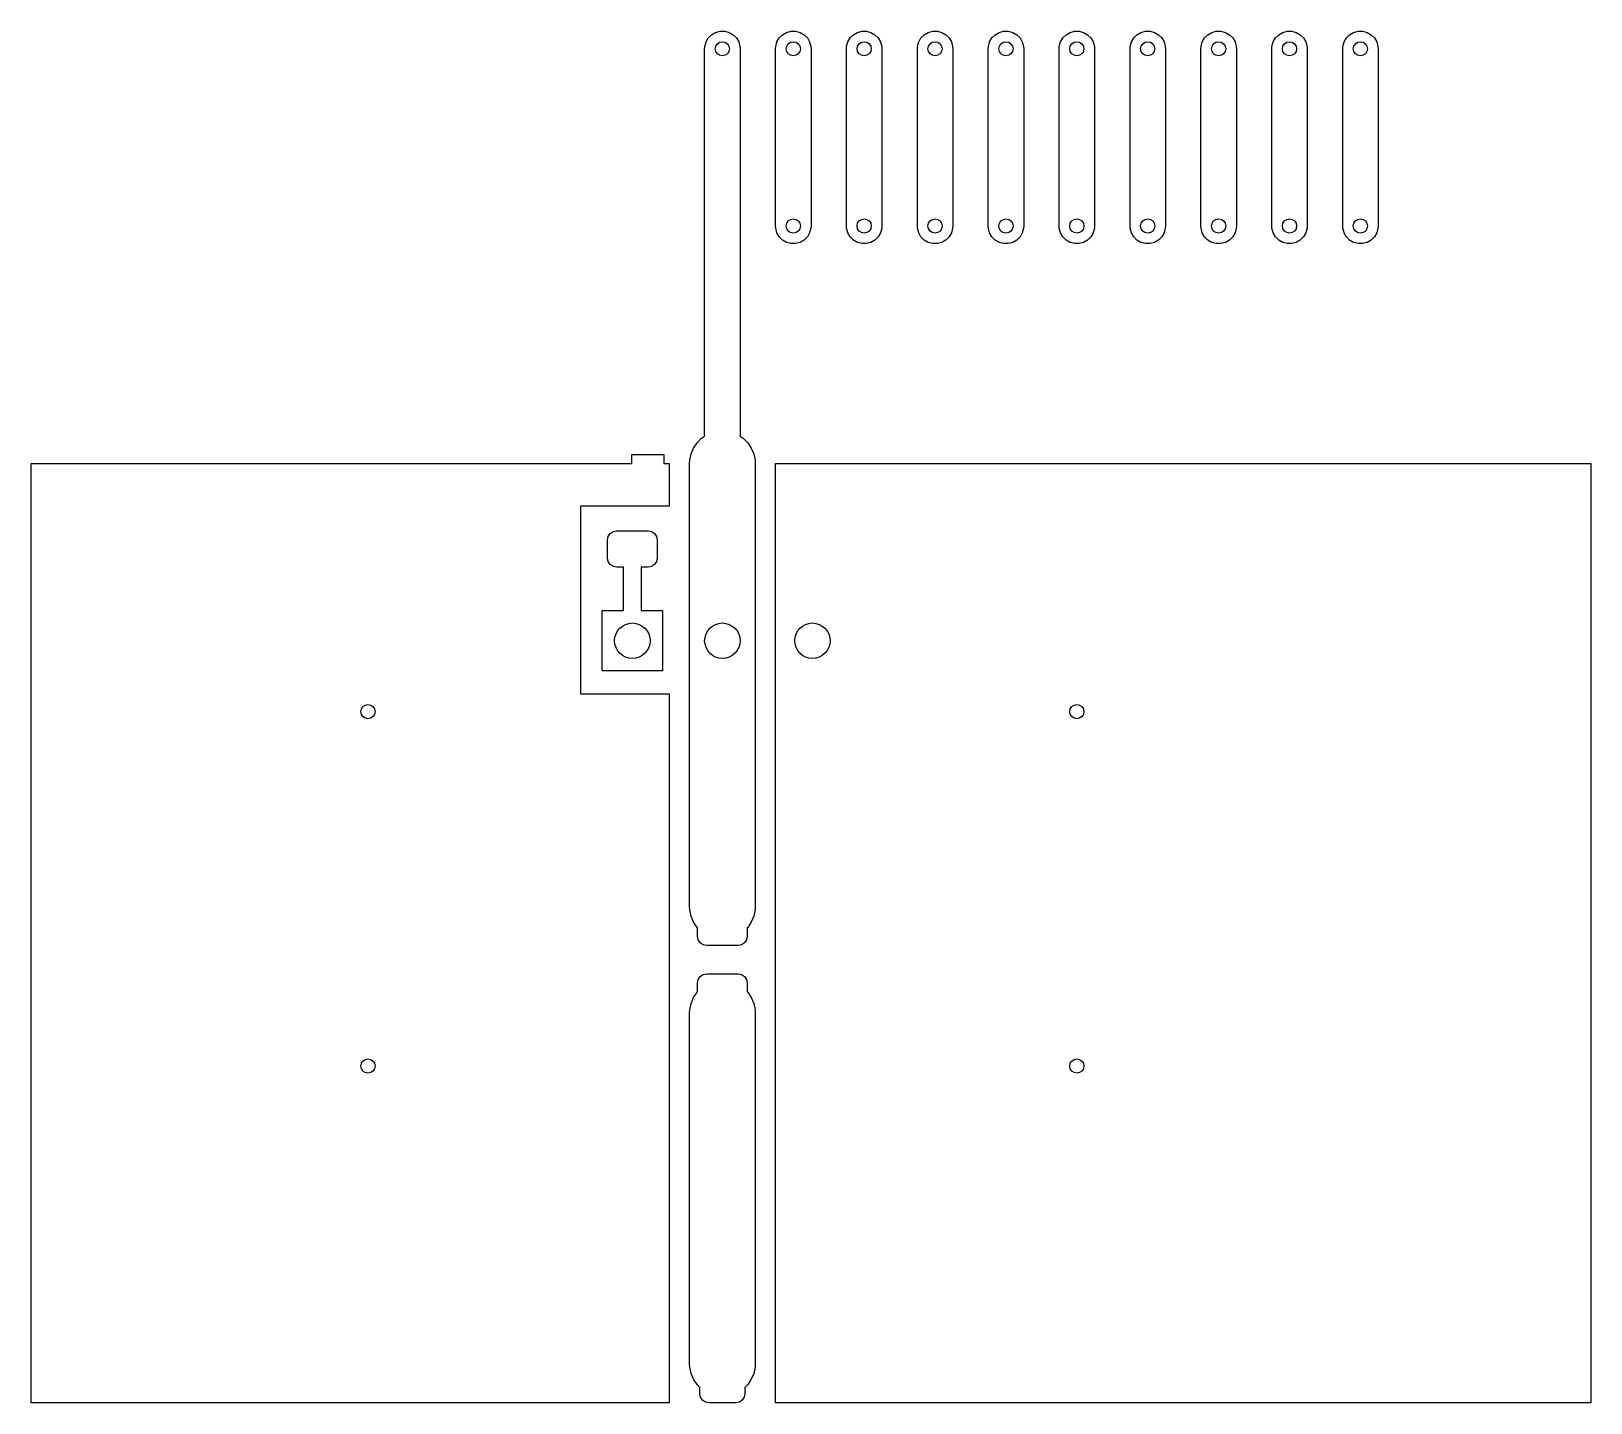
# Model space of a CAD drawing. Extents: x 10.5 to 54.5, y -44.5 to -5.8.
import ezdxf

# ---------------------------------------------------------------- set-up
doc = ezdxf.new("R2010")
doc.units = 0
doc.layers.add('BLACK', color=7, linetype='CONTINUOUS')
doc.layers.add('WHITE', color=7, linetype='CONTINUOUS')

msp = doc.modelspace()

# ---------------------------------------------------------------- linework, layer by layer
at = {"layer": 'BLACK', "linetype": 'CONTINUOUS'}
for p, q in [((29.504278, -6.234737), (29.53806, -6.108658)), ((29.53806, -6.108658), (29.603323, -5.995619)), ((29.603323, -5.995619), (29.695619, -5.903323)), ((29.695619, -5.903323), (29.808658, -5.83806)), ((29.808658, -5.83806), (29.934737, -5.804278)), ((29.934737, -5.804278), (30.065263, -5.804278)), ((30.065263, -5.804278), (30.191342, -5.83806)), ((30.191342, -5.83806), (30.304381, -5.903323)), ((30.304381, -5.903323), (30.396677, -5.995619)), ((30.396677, -5.995619), (30.46194, -6.108658)), ((30.46194, -6.108658), (30.495722, -6.234737)), ((31.504278, -6.234737), (31.53806, -6.108658)), ((31.53806, -6.108658), (31.603323, -5.995619)), ((31.603323, -5.995619), (31.695619, -5.903323)), ((31.695619, -5.903323), (31.808658, -5.83806)), ((31.808658, -5.83806), (31.934737, -5.804278)), ((31.934737, -5.804278), (32.065263, -5.804278)), ((32.065263, -5.804278), (32.191342, -5.83806)), ((32.191342, -5.83806), (32.304381, -5.903323)), ((32.304381, -5.903323), (32.396677, -5.995619)), ((32.396677, -5.995619), (32.46194, -6.108658)), ((32.46194, -6.108658), (32.495722, -6.234737)), ((33.504278, -6.234737), (33.53806, -6.108658)), ((33.53806, -6.108658), (33.603323, -5.995619)), ((33.603323, -5.995619), (33.695619, -5.903323)), ((33.695619, -5.903323), (33.808658, -5.83806)), ((33.808658, -5.83806), (33.934737, -5.804278)), ((33.934737, -5.804278), (34.065263, -5.804278)), ((34.065263, -5.804278), (34.191342, -5.83806)), ((34.191342, -5.83806), (34.304381, -5.903323)), ((34.304381, -5.903323), (34.396677, -5.995619)), ((34.396677, -5.995619), (34.46194, -6.108658)), ((34.46194, -6.108658), (34.495722, -6.234737)), ((35.504278, -6.234737), (35.53806, -6.108658)), ((35.53806, -6.108658), (35.603323, -5.995619)), ((35.603323, -5.995619), (35.695619, -5.903323)), ((35.695619, -5.903323), (35.808658, -5.83806)), ((35.808658, -5.83806), (35.934737, -5.804278)), ((35.934737, -5.804278), (36.065263, -5.804278)), ((36.065263, -5.804278), (36.191342, -5.83806)), ((36.191342, -5.83806), (36.304381, -5.903323)), ((36.304381, -5.903323), (36.396677, -5.995619)), ((36.396677, -5.995619), (36.46194, -6.108658)), ((36.46194, -6.108658), (36.495722, -6.234737)), ((37.504278, -6.234737), (37.53806, -6.108658)), ((37.53806, -6.108658), (37.603323, -5.995619)), ((37.603323, -5.995619), (37.695619, -5.903323)), ((37.695619, -5.903323), (37.808658, -5.83806)), ((37.808658, -5.83806), (37.934737, -5.804278)), ((37.934737, -5.804278), (38.065263, -5.804278)), ((38.065263, -5.804278), (38.191342, -5.83806)), ((38.191342, -5.83806), (38.304381, -5.903323)), ((38.304381, -5.903323), (38.396677, -5.995619)), ((38.396677, -5.995619), (38.46194, -6.108658)), ((38.46194, -6.108658), (38.495722, -6.234737)), ((39.504278, -6.234737), (39.53806, -6.108658)), ((39.53806, -6.108658), (39.603323, -5.995619)), ((39.603323, -5.995619), (39.695619, -5.903323)), ((39.695619, -5.903323), (39.808658, -5.83806)), ((39.808658, -5.83806), (39.934737, -5.804278)), ((39.934737, -5.804278), (40.065263, -5.804278)), ((40.065263, -5.804278), (40.191342, -5.83806)), ((40.191342, -5.83806), (40.304381, -5.903323)), ((40.304381, -5.903323), (40.396677, -5.995619)), ((40.396677, -5.995619), (40.46194, -6.108658)), ((40.46194, -6.108658), (40.495722, -6.234737)), ((41.504278, -6.234737), (41.53806, -6.108658)), ((41.53806, -6.108658), (41.603323, -5.995619)), ((41.603323, -5.995619), (41.695619, -5.903323)), ((41.695619, -5.903323), (41.808658, -5.83806)), ((41.808658, -5.83806), (41.934737, -5.804278)), ((41.934737, -5.804278), (42.065263, -5.804278)), ((42.065263, -5.804278), (42.191342, -5.83806)), ((42.191342, -5.83806), (42.304381, -5.903323)), ((42.304381, -5.903323), (42.396677, -5.995619)), ((42.396677, -5.995619), (42.46194, -6.108658)), ((42.46194, -6.108658), (42.495722, -6.234737)), ((43.504278, -6.234737), (43.53806, -6.108658)), ((43.53806, -6.108658), (43.603323, -5.995619)), ((43.603323, -5.995619), (43.695619, -5.903323)), ((43.695619, -5.903323), (43.808658, -5.83806)), ((43.808658, -5.83806), (43.934737, -5.804278)), ((43.934737, -5.804278), (44.065263, -5.804278)), ((44.065263, -5.804278), (44.191342, -5.83806)), ((44.191342, -5.83806), (44.304381, -5.903323)), ((44.304381, -5.903323), (44.396677, -5.995619)), ((44.396677, -5.995619), (44.46194, -6.108658)), ((44.46194, -6.108658), (44.495722, -6.234737)), ((45.504278, -6.234737), (45.53806, -6.108658)), ((45.53806, -6.108658), (45.603323, -5.995619)), ((45.603323, -5.995619), (45.695619, -5.903323)), ((45.695619, -5.903323), (45.808658, -5.83806)), ((45.808658, -5.83806), (45.934737, -5.804278)), ((45.934737, -5.804278), (46.065263, -5.804278)), ((46.065263, -5.804278), (46.191342, -5.83806)), ((46.191342, -5.83806), (46.304381, -5.903323)), ((46.304381, -5.903323), (46.396677, -5.995619)), ((46.396677, -5.995619), (46.46194, -6.108658)), ((46.46194, -6.108658), (46.495722, -6.234737)), ((47.504278, -6.234737), (47.53806, -6.108658)), ((47.53806, -6.108658), (47.603323, -5.995619)), ((47.603323, -5.995619), (47.695619, -5.903323)), ((47.695619, -5.903323), (47.808658, -5.83806)), ((47.808658, -5.83806), (47.934737, -5.804278)), ((47.934737, -5.804278), (48.065263, -5.804278)), ((48.065263, -5.804278), (48.191342, -5.83806)), ((48.191342, -5.83806), (48.304381, -5.903323)), ((48.304381, -5.903323), (48.396677, -5.995619)), ((48.396677, -5.995619), (48.46194, -6.108658)), ((48.46194, -6.108658), (48.495722, -6.234737)), ((29.5, -6.3), (29.504278, -6.234737)), ((29.5, -17.226958), (29.5, -6.3)), ((30.495722, -6.234737), (30.5, -6.3)), ((30.5, -6.3), (30.5, -17.226958)), ((31.5, -6.3), (31.504278, -6.234737)), ((31.5, -11.3), (31.5, -6.3)), ((32.495722, -6.234737), (32.5, -6.3)), ((32.5, -6.3), (32.5, -11.3)), ((33.5, -6.3), (33.504278, -6.234737)), ((33.5, -11.3), (33.5, -6.3)), ((34.495722, -6.234737), (34.5, -6.3)), ((34.5, -6.3), (34.5, -11.3)), ((35.5, -6.3), (35.504278, -6.234737)), ((35.5, -11.3), (35.5, -6.3)), ((36.495722, -6.234737), (36.5, -6.3)), ((36.5, -6.3), (36.5, -11.3)), ((37.5, -6.3), (37.504278, -6.234737)), ((37.5, -11.3), (37.5, -6.3)), ((38.495722, -6.234737), (38.5, -6.3)), ((38.5, -6.3), (38.5, -11.3)), ((39.5, -6.3), (39.504278, -6.234737)), ((39.5, -11.3), (39.5, -6.3)), ((40.495722, -6.234737), (40.5, -6.3)), ((40.5, -6.3), (40.5, -11.3)), ((41.5, -6.3), (41.504278, -6.234737)), ((41.5, -11.3), (41.5, -6.3)), ((42.495722, -6.234737), (42.5, -6.3)), ((42.5, -6.3), (42.5, -11.3)), ((43.5, -6.3), (43.504278, -6.234737)), ((43.5, -11.3), (43.5, -6.3)), ((44.495722, -6.234737), (44.5, -6.3)), ((44.5, -6.3), (44.5, -11.3)), ((45.5, -6.3), (45.504278, -6.234737)), ((45.5, -11.3), (45.5, -6.3)), ((46.495722, -6.234737), (46.5, -6.3)), ((46.5, -6.3), (46.5, -11.3)), ((47.5, -6.3), (47.504278, -6.234737)), ((47.5, -11.3), (47.5, -6.3)), ((48.495722, -6.234737), (48.5, -6.3)), ((48.5, -6.3), (48.5, -11.3)), ((31.504278, -11.365263), (31.5, -11.3)), ((31.53806, -11.491342), (31.504278, -11.365263)), ((32.495722, -11.365263), (32.46194, -11.491342)), ((32.5, -11.3), (32.495722, -11.365263)), ((33.504278, -11.365263), (33.5, -11.3)), ((33.53806, -11.491342), (33.504278, -11.365263)), ((34.495722, -11.365263), (34.46194, -11.491342)), ((34.5, -11.3), (34.495722, -11.365263)), ((35.504278, -11.365263), (35.5, -11.3)), ((35.53806, -11.491342), (35.504278, -11.365263)), ((36.495722, -11.365263), (36.46194, -11.491342)), ((36.5, -11.3), (36.495722, -11.365263)), ((37.504278, -11.365263), (37.5, -11.3)), ((37.53806, -11.491342), (37.504278, -11.365263)), ((38.495722, -11.365263), (38.46194, -11.491342)), ((38.5, -11.3), (38.495722, -11.365263)), ((39.504278, -11.365263), (39.5, -11.3)), ((39.53806, -11.491342), (39.504278, -11.365263)), ((40.495722, -11.365263), (40.46194, -11.491342)), ((40.5, -11.3), (40.495722, -11.365263)), ((41.504278, -11.365263), (41.5, -11.3)), ((41.53806, -11.491342), (41.504278, -11.365263)), ((42.495722, -11.365263), (42.46194, -11.491342)), ((42.5, -11.3), (42.495722, -11.365263)), ((43.504278, -11.365263), (43.5, -11.3)), ((43.53806, -11.491342), (43.504278, -11.365263)), ((44.495722, -11.365263), (44.46194, -11.491342)), ((44.5, -11.3), (44.495722, -11.365263)), ((45.504278, -11.365263), (45.5, -11.3)), ((45.53806, -11.491342), (45.504278, -11.365263)), ((46.495722, -11.365263), (46.46194, -11.491342)), ((46.5, -11.3), (46.495722, -11.365263)), ((47.504278, -11.365263), (47.5, -11.3)), ((47.53806, -11.491342), (47.504278, -11.365263)), ((48.495722, -11.365263), (48.46194, -11.491342)), ((48.5, -11.3), (48.495722, -11.365263)), ((31.603323, -11.604381), (31.53806, -11.491342)), ((31.695619, -11.696677), (31.603323, -11.604381)), ((31.808658, -11.76194), (31.695619, -11.696677)), ((31.934737, -11.795722), (31.808658, -11.76194)), ((32.065263, -11.795722), (31.934737, -11.795722)), ((32.191342, -11.76194), (32.065263, -11.795722)), ((32.304381, -11.696677), (32.191342, -11.76194)), ((32.396677, -11.604381), (32.304381, -11.696677)), ((32.46194, -11.491342), (32.396677, -11.604381)), ((33.603323, -11.604381), (33.53806, -11.491342)), ((33.695619, -11.696677), (33.603323, -11.604381)), ((33.808658, -11.76194), (33.695619, -11.696677)), ((33.934737, -11.795722), (33.808658, -11.76194)), ((34.065263, -11.795722), (33.934737, -11.795722)), ((34.191342, -11.76194), (34.065263, -11.795722)), ((34.304381, -11.696677), (34.191342, -11.76194)), ((34.396677, -11.604381), (34.304381, -11.696677)), ((34.46194, -11.491342), (34.396677, -11.604381)), ((35.603323, -11.604381), (35.53806, -11.491342)), ((35.695619, -11.696677), (35.603323, -11.604381)), ((35.808658, -11.76194), (35.695619, -11.696677)), ((35.934737, -11.795722), (35.808658, -11.76194)), ((36.065263, -11.795722), (35.934737, -11.795722)), ((36.191342, -11.76194), (36.065263, -11.795722)), ((36.304381, -11.696677), (36.191342, -11.76194)), ((36.396677, -11.604381), (36.304381, -11.696677)), ((36.46194, -11.491342), (36.396677, -11.604381)), ((37.603323, -11.604381), (37.53806, -11.491342)), ((37.695619, -11.696677), (37.603323, -11.604381)), ((37.808658, -11.76194), (37.695619, -11.696677)), ((37.934737, -11.795722), (37.808658, -11.76194)), ((38.065263, -11.795722), (37.934737, -11.795722)), ((38.191342, -11.76194), (38.065263, -11.795722)), ((38.304381, -11.696677), (38.191342, -11.76194)), ((38.396677, -11.604381), (38.304381, -11.696677)), ((38.46194, -11.491342), (38.396677, -11.604381)), ((39.603323, -11.604381), (39.53806, -11.491342)), ((39.695619, -11.696677), (39.603323, -11.604381)), ((39.808658, -11.76194), (39.695619, -11.696677)), ((39.934737, -11.795722), (39.808658, -11.76194)), ((40.065263, -11.795722), (39.934737, -11.795722)), ((40.191342, -11.76194), (40.065263, -11.795722)), ((40.304381, -11.696677), (40.191342, -11.76194)), ((40.396677, -11.604381), (40.304381, -11.696677)), ((40.46194, -11.491342), (40.396677, -11.604381)), ((41.603323, -11.604381), (41.53806, -11.491342)), ((41.695619, -11.696677), (41.603323, -11.604381)), ((41.808658, -11.76194), (41.695619, -11.696677)), ((41.934737, -11.795722), (41.808658, -11.76194)), ((42.065263, -11.795722), (41.934737, -11.795722)), ((42.191342, -11.76194), (42.065263, -11.795722)), ((42.304381, -11.696677), (42.191342, -11.76194)), ((42.396677, -11.604381), (42.304381, -11.696677)), ((42.46194, -11.491342), (42.396677, -11.604381)), ((43.603323, -11.604381), (43.53806, -11.491342)), ((43.695619, -11.696677), (43.603323, -11.604381)), ((43.808658, -11.76194), (43.695619, -11.696677)), ((43.934737, -11.795722), (43.808658, -11.76194)), ((44.065263, -11.795722), (43.934737, -11.795722)), ((44.191342, -11.76194), (44.065263, -11.795722)), ((44.304381, -11.696677), (44.191342, -11.76194)), ((44.396677, -11.604381), (44.304381, -11.696677)), ((44.46194, -11.491342), (44.396677, -11.604381)), ((45.603323, -11.604381), (45.53806, -11.491342)), ((45.695619, -11.696677), (45.603323, -11.604381)), ((45.808658, -11.76194), (45.695619, -11.696677)), ((45.934737, -11.795722), (45.808658, -11.76194)), ((46.065263, -11.795722), (45.934737, -11.795722)), ((46.191342, -11.76194), (46.065263, -11.795722)), ((46.304381, -11.696677), (46.191342, -11.76194)), ((46.396677, -11.604381), (46.304381, -11.696677)), ((46.46194, -11.491342), (46.396677, -11.604381)), ((47.603323, -11.604381), (47.53806, -11.491342)), ((47.695619, -11.696677), (47.603323, -11.604381)), ((47.808658, -11.76194), (47.695619, -11.696677)), ((47.934737, -11.795722), (47.808658, -11.76194)), ((48.065263, -11.795722), (47.934737, -11.795722)), ((48.191342, -11.76194), (48.065263, -11.795722)), ((48.304381, -11.696677), (48.191342, -11.76194)), ((48.396677, -11.604381), (48.304381, -11.696677)), ((48.46194, -11.491342), (48.396677, -11.604381)), ((29.11483, -17.731487), (29.184223, -17.563958)), ((29.184223, -17.563958), (29.284965, -17.413186)), ((29.284965, -17.413186), (29.413186, -17.284965)), ((29.413186, -17.284965), (29.5, -17.226958)), ((30.5, -17.226958), (30.586814, -17.284965)), ((30.586814, -17.284965), (30.715035, -17.413186)), ((30.715035, -17.413186), (30.815777, -17.563958)), ((30.815777, -17.563958), (30.88517, -17.731487)), ((10.5, -44.5), (10.5, -18)), ((10.5, -18), (27.45, -18)), ((27.45, -18), (27.45, -17.75)), ((27.45, -17.75), (28.35, -17.75)), ((28.35, -17.75), (28.35, -18)), ((28.35, -18), (28.5, -18)), ((28.5, -18), (28.5, -19.2)), ((29.075, -18), (29.079454, -17.909334)), ((29.075, -23), (29.075, -18)), ((29.079454, -17.909334), (29.11483, -17.731487)), ((30.88517, -17.731487), (30.920546, -17.909334)), ((30.920546, -17.909334), (30.925, -18)), ((30.925, -18), (30.925, -23)), ((31.5, -44.5), (31.5, -18)), ((31.5, -18), (54.5, -18)), ((54.5, -18), (54.5, -44.5)), ((28.5, -19.2), (26, -19.2)), ((26, -19.2), (26, -24.5)), ((26.76, -20.15625), (26.779506, -20.058187)), ((26.76, -20.66875), (26.76, -20.15625)), ((26.779506, -20.058187), (26.835054, -19.975054)), ((26.835054, -19.975054), (26.918187, -19.919506)), ((26.918187, -19.919506), (27.01625, -19.9)), ((27.01625, -19.9), (27.90375, -19.9)), ((27.90375, -19.9), (28.001813, -19.919506)), ((28.001813, -19.919506), (28.084946, -19.975054)), ((28.084946, -19.975054), (28.140494, -20.058187)), ((28.140494, -20.058187), (28.16, -20.15625)), ((28.16, -20.15625), (28.16, -20.66875)), ((26.779506, -20.766813), (26.76, -20.66875)), ((28.16, -20.66875), (28.140494, -20.766813)), ((26.835054, -20.849946), (26.779506, -20.766813)), ((26.918187, -20.905494), (26.835054, -20.849946)), ((27.01625, -20.925), (26.918187, -20.905494)), ((27.21, -20.925), (27.01625, -20.925)), ((27.21, -22.15), (27.21, -20.925)), ((27.90375, -20.925), (27.71, -20.925)), ((27.71, -20.925), (27.71, -22.15)), ((28.001813, -20.905494), (27.90375, -20.925)), ((28.084946, -20.849946), (28.001813, -20.905494)), ((28.140494, -20.766813), (28.084946, -20.849946)), ((26.61, -23.85), (26.61, -22.15)), ((26.61, -22.15), (27.21, -22.15)), ((27.71, -22.15), (28.31, -22.15)), ((28.31, -22.15), (28.31, -23.85)), ((29.075, -30.5), (29.075, -23)), ((30.925, -23), (30.925, -30.5)), ((28.31, -23.85), (26.61, -23.85)), ((26, -24.5), (28.5, -24.5)), ((28.5, -24.5), (28.5, -44.5)), ((29.079454, -30.590666), (29.075, -30.5)), ((29.11483, -30.768513), (29.079454, -30.590666)), ((29.184223, -30.936042), (29.11483, -30.768513)), ((30.88517, -30.768513), (30.815777, -30.936042)), ((30.920546, -30.590666), (30.88517, -30.768513)), ((30.925, -30.5), (30.920546, -30.590666)), ((29.284965, -31.086814), (29.184223, -30.936042)), ((29.3, -31.101849), (29.284965, -31.086814)), ((29.3, -31.34375), (29.3, -31.101849)), ((30.715035, -31.086814), (30.7, -31.101849)), ((30.7, -31.101849), (30.7, -31.34375)), ((30.815777, -30.936042), (30.715035, -31.086814)), ((29.319506, -31.441813), (29.3, -31.34375)), ((29.375054, -31.524946), (29.319506, -31.441813)), ((29.458187, -31.580494), (29.375054, -31.524946)), ((29.55625, -31.6), (29.458187, -31.580494)), ((30.44375, -31.6), (29.55625, -31.6)), ((30.541813, -31.580494), (30.44375, -31.6)), ((30.624946, -31.524946), (30.541813, -31.580494)), ((30.680494, -31.441813), (30.624946, -31.524946)), ((30.7, -31.34375), (30.680494, -31.441813)), ((29.3, -32.65625), (29.319506, -32.558187)), ((29.319506, -32.558187), (29.375054, -32.475054)), ((29.375054, -32.475054), (29.458187, -32.419506)), ((29.458187, -32.419506), (29.55625, -32.4)), ((29.55625, -32.4), (30.44375, -32.4)), ((30.44375, -32.4), (30.541813, -32.419506)), ((30.541813, -32.419506), (30.624946, -32.475054)), ((30.624946, -32.475054), (30.680494, -32.558187)), ((30.680494, -32.558187), (30.7, -32.65625)), ((29.184223, -33.063958), (29.284965, -32.913186)), ((29.284965, -32.913186), (29.3, -32.898151)), ((29.3, -32.898151), (29.3, -32.65625)), ((30.7, -32.65625), (30.7, -32.898151)), ((30.7, -32.898151), (30.715035, -32.913186)), ((30.715035, -32.913186), (30.815777, -33.063958)), ((29.075, -33.5), (29.079454, -33.409334)), ((29.079454, -33.409334), (29.11483, -33.231487)), ((29.11483, -33.231487), (29.184223, -33.063958)), ((30.815777, -33.063958), (30.88517, -33.231487)), ((30.88517, -33.231487), (30.920546, -33.409334)), ((30.920546, -33.409334), (30.925, -33.5)), ((29.075, -43.4), (29.075, -33.5)), ((30.925, -33.5), (30.925, -43.4)), ((29.079454, -43.490666), (29.075, -43.4)), ((29.11483, -43.668513), (29.079454, -43.490666)), ((30.920546, -43.490666), (30.88517, -43.668513)), ((30.925, -43.4), (30.920546, -43.490666)), ((29.184223, -43.836042), (29.11483, -43.668513)), ((29.284965, -43.986814), (29.184223, -43.836042)), ((29.365, -44.066849), (29.284965, -43.986814)), ((30.715035, -43.986814), (30.635, -44.066849)), ((30.815777, -43.836042), (30.715035, -43.986814)), ((30.88517, -43.668513), (30.815777, -43.836042)), ((29.365, -44.246), (29.365, -44.066849)), ((29.384335, -44.343202), (29.365, -44.246)), ((29.439395, -44.425605), (29.384335, -44.343202)), ((29.521798, -44.480665), (29.439395, -44.425605)), ((30.560605, -44.425605), (30.478202, -44.480665)), ((30.615665, -44.343202), (30.560605, -44.425605)), ((30.635, -44.246), (30.615665, -44.343202)), ((30.635, -44.066849), (30.635, -44.246)), ((26.77, -44.5), (10.5, -44.5)), ((27.58, -44.5), (26.77, -44.5)), ((28.5, -44.5), (27.58, -44.5)), ((29.619, -44.5), (29.521798, -44.480665)), ((30.381, -44.5), (29.619, -44.5)), ((30.478202, -44.480665), (30.381, -44.5)), ((32.42, -44.5), (31.5, -44.5)), ((33.23, -44.5), (32.42, -44.5)), ((54.5, -44.5), (33.23, -44.5))]:
    msp.add_line(p, q, dxfattribs=at)
at = {"layer": 'BLACK'}
for centre, radius in [((30, -6.3), 0.2), ((32, -6.3), 0.2), ((34, -6.3), 0.2), ((36, -6.3), 0.2), ((38, -6.3), 0.2), ((40, -6.3), 0.2), ((42, -6.3), 0.2), ((44, -6.3), 0.2), ((46, -6.3), 0.2), ((48, -6.3), 0.2), ((32, -11.3), 0.2), ((34, -11.3), 0.2), ((36, -11.3), 0.2), ((38, -11.3), 0.2), ((40, -11.3), 0.2), ((42, -11.3), 0.2), ((44, -11.3), 0.2), ((46, -11.3), 0.2), ((48, -11.3), 0.2), ((27.46, -23), 0.5), ((30, -23), 0.5), ((32.54, -23), 0.5), ((20, -25), 0.2), ((40, -25), 0.2), ((20, -35), 0.2), ((40, -35), 0.2)]:
    msp.add_circle(centre, radius, dxfattribs=at)
at = {"layer": 'WHITE'}
for centre, radius in [((30, -6.3), 0.2), ((32, -6.3), 0.2), ((34, -6.3), 0.2), ((36, -6.3), 0.2), ((38, -6.3), 0.2), ((40, -6.3), 0.2), ((42, -6.3), 0.2), ((44, -6.3), 0.2), ((46, -6.3), 0.2), ((48, -6.3), 0.2), ((32, -11.3), 0.2), ((34, -11.3), 0.2), ((36, -11.3), 0.2), ((38, -11.3), 0.2), ((40, -11.3), 0.2), ((42, -11.3), 0.2), ((44, -11.3), 0.2), ((46, -11.3), 0.2), ((48, -11.3), 0.2), ((27.46, -23), 0.5), ((30, -23), 0.5), ((32.54, -23), 0.5), ((20, -25), 0.2), ((40, -25), 0.2), ((20, -35), 0.2), ((40, -35), 0.2)]:
    msp.add_circle(centre, radius, dxfattribs=at)

doc.saveas('drawing.dxf')
